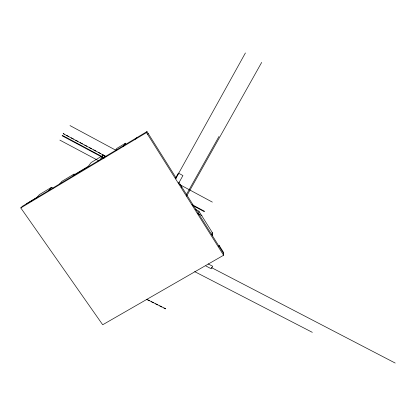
<?xml version="1.0" encoding="UTF-8"?>
<svg xmlns="http://www.w3.org/2000/svg" width="416" height="416" viewBox="0 0 416 416"><rect width="100%" height="100%" fill="white"/><g stroke="black" fill="none" stroke-linecap="round" stroke-linejoin="round"><path stroke-width="0.62" d="M198.812 214.079L198.9 211.198L195.468 209.368M178.5 173.15L175.365 178.802L178.5 173.15L182.926 175.568L178.511 183.503M218.592 246.589L219.227 245.539L223.345 252.091L223.584 255.252L102.69 324.761L20.8 207.932L146.489 132.59L146.988 131.57L176.27 178.168M136.734 137.717L135.528 139.225M175.864 178.365L245.414 52.952M181.184 187.528L181.641 186.701M186.285 194.771L218.982 136.479M186.618 196.123L261.664 62.431M198.9 211.198L212.196 232.393L211.988 234.9M115.367 150.53L116.698 148.476L125.512 143.187L123.1 146.687M100.131 159.661L103.262 155.262L105.279 156.827M124.316 144.69L125.512 143.187M147.68 134.228L148.242 133.526M59.795 183.846L61.937 181.314L74.204 173.961L72.935 175.526L88.197 166.374L91.083 162.568L103.262 155.262M48.854 190.403L51.594 187.278L52.993 188.328M26.655 203.715L36.8 197.475L39.442 194.568L51.594 187.278M20.8 207.932L22.381 206.258M22.339 206.3L146.988 131.57M146.754 299.354L165.625 308.786M147.285 299.655L149.37 300.706M151.45 301.746L153.525 302.791M155.605 303.831L157.674 304.876M159.749 305.911L161.814 306.956M163.883 307.986L165.589 308.849M194.719 271.648L312.312 332.337M205.832 265.933L211.266 268.798L212.716 266.276L208.151 263.905M211.328 267.519L395.2 363.048M62.306 135.351L104.572 157.914M191.958 204.573L204.526 211.281M62.088 135.782L103.948 158.127M192.826 205.566L204.292 211.687M59.873 140.124L98.836 160.862M197.735 213.507L201.968 215.764M63.216 133.572L64.324 134.16M66.602 135.382L68.879 136.594M71.146 137.81L73.419 139.022M75.681 140.239L77.948 141.445M80.21 142.657L82.467 143.858M84.724 145.07L86.98 146.271M89.227 147.477L91.478 148.673M93.72 149.88L95.966 151.076M98.202 152.272L100.443 153.468M102.674 154.664L104.91 155.854M63.18 133.645L106.496 156.754M70.002 125.59L116.303 150.483M179.182 184.283L212.337 202.103M178.776 182.177L223.434 253.287M146.489 132.59L223.584 255.252M219.227 245.539L219.3 246.704M212.196 232.393L212.3 235.555"/></g></svg>
